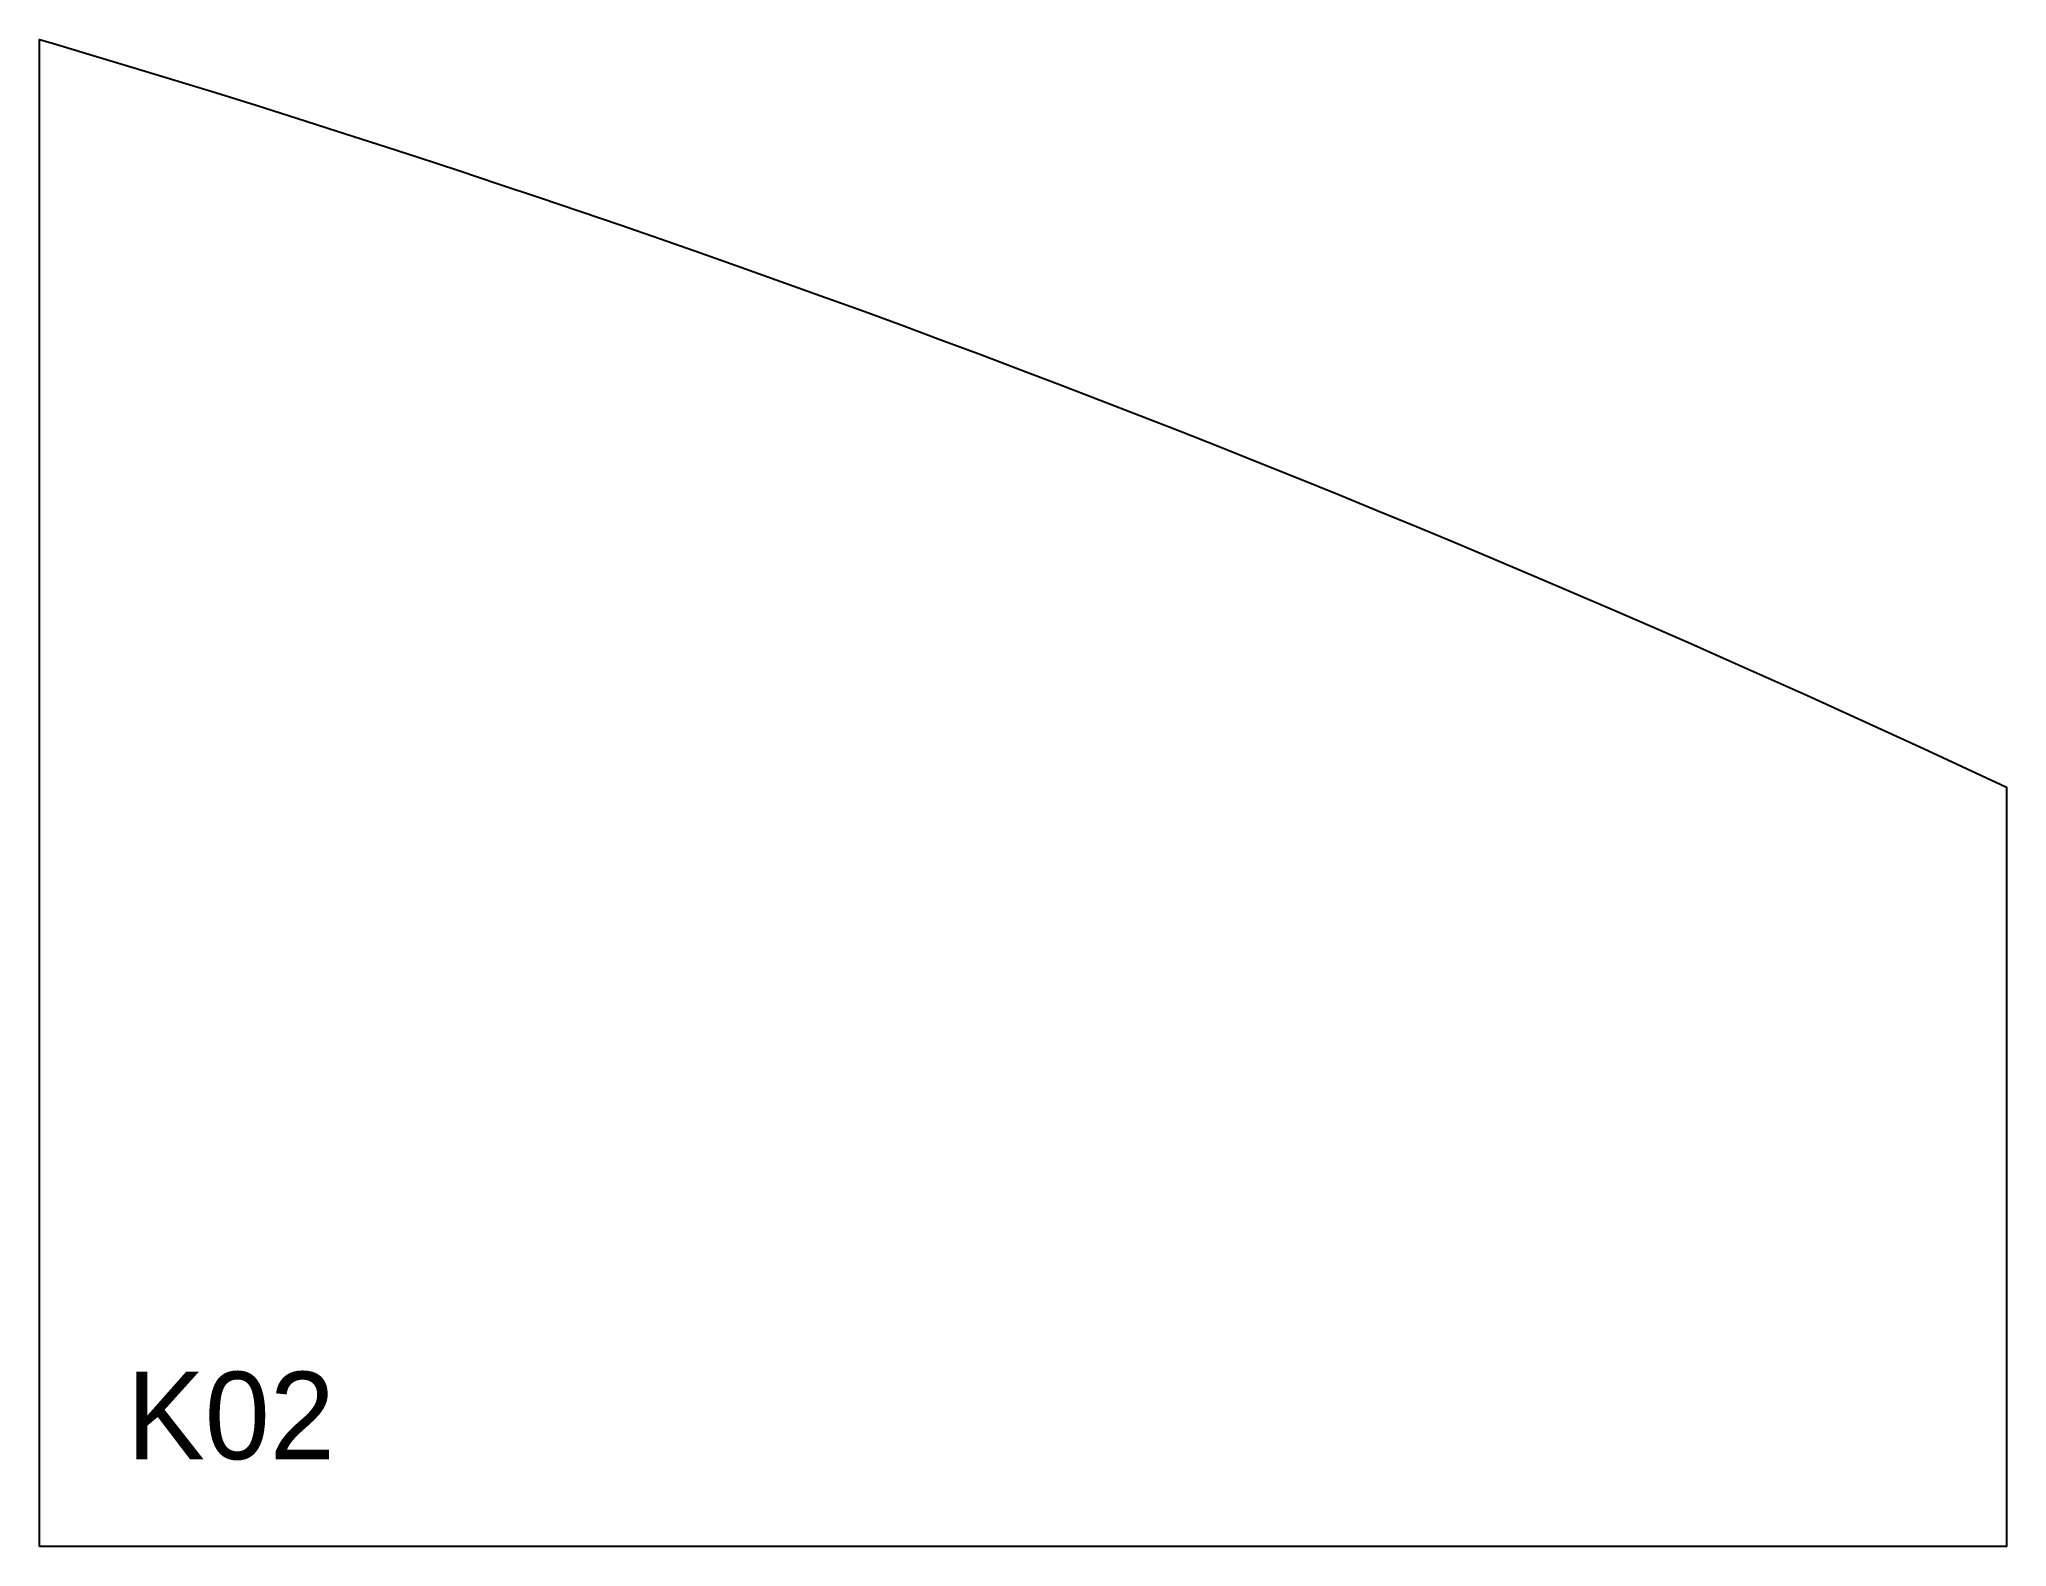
# Model space of a CAD drawing. Header units: millimetres. Extents: x 0 to 900, y 0 to 690.
import ezdxf

# ---------------------------------------------------------------- set-up
doc = ezdxf.new("R2010")
doc.units = ezdxf.units.MM
doc.layers.add('CUT', color=1, linetype='Continuous')
doc.layers.add('ID', color=3, linetype='Continuous')

msp = doc.modelspace()

# ---------------------------------------------------------------- linework, layer by layer
at = {"layer": 'CUT'}
msp.add_lwpolyline([(0, 0), (0, 689.53), (5.99, 687.77), (24.66, 682.2), (43.31, 676.57), (61.94, 670.89), (80.56, 665.15), (99.16, 659.35), (117.74, 653.49), (136.3, 647.58), (154.85, 641.61), (173.37, 635.59), (191.88, 629.5), (210.37, 623.36), (228.84, 617.17), (247.29, 610.92), (265.72, 604.61), (284.13, 598.24), (302.53, 591.82), (320.9, 585.34), (339.25, 578.8), (357.58, 572.21), (375.9, 565.57), (394.19, 558.86), (412.46, 552.1), (430.71, 545.29), (448.94, 538.42), (467.15, 531.49), (485.33, 524.5), (503.5, 517.47), (521.64, 510.37), (539.76, 503.22), (557.86, 496.01), (575.94, 488.75), (594, 481.44), (612.03, 474.06), (630.04, 466.64), (648.03, 459.15), (665.99, 451.61), (683.93, 444.02), (701.85, 436.37), (719.74, 428.67), (737.61, 420.91), (755.46, 413.1), (773.28, 405.23), (791.08, 397.31), (808.85, 389.33), (826.6, 381.3), (844.33, 373.22), (862.03, 365.08), (879.7, 356.88), (897.35, 348.63), (900, 347.39), (900, 0), (0, 0)], close=True, dxfattribs=at)

# ---------------------------------------------------------------- texts
at = {"layer": 'ID'}
msp.add_text('K02', height=40, dxfattribs=at).set_placement((40, 40))

doc.saveas('drawing.dxf')
